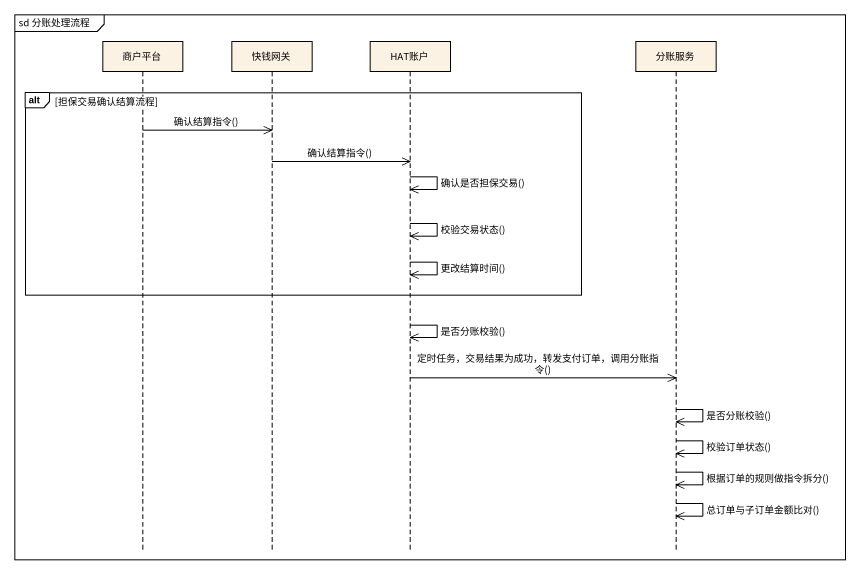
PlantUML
@startuml
mainframe sd 分账处理流程
hide footbox
participant 商户平台
participant 快钱网关
participant HAT账户
participant 分账服务

alt 担保交易确认结算流程
  商户平台 ->> 快钱网关 : 确认结算指令()
  快钱网关 ->> HAT账户 : 确认结算指令()
  HAT账户 ->> HAT账户 : 确认是否担保交易()
  HAT账户 ->> HAT账户 : 校验交易状态()
  HAT账户 ->> HAT账户 : 更改结算时间()
end
HAT账户 ->> HAT账户 : 是否分账校验()
HAT账户 ->> 分账服务 : 定时任务，交易结果为成功，转发支付订单，调用分账指令()
分账服务 ->> 分账服务 : 是否分账校验()
分账服务 ->> 分账服务 : 校验订单状态()
分账服务 ->> 分账服务 : 根据订单的规则做指令拆分()
分账服务 ->> 分账服务 : 总订单与子订单金额比对()
@enduml
